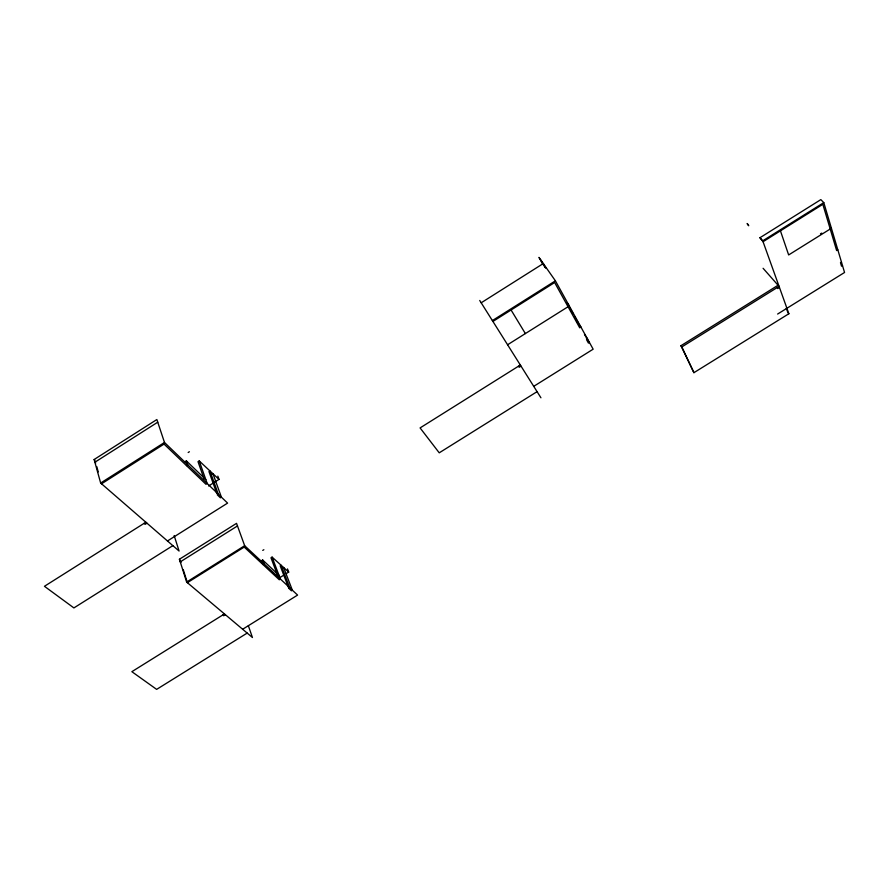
<?xml version="1.0" encoding="UTF-8"?>
<svg xmlns="http://www.w3.org/2000/svg" width="889" height="889" viewBox="0 0 889 889"><rect width="100%" height="100%" fill="white"/><g stroke="black" fill="none" stroke-linecap="round" stroke-linejoin="round"><path stroke-width="1.33" d="M174.166 535.556L179.078 551.036L100.657 483.027L94.134 459.513L156.864 419.541L164.487 442.466L227.595 503.107L167.476 540.968M157.753 422.186L94.89 462.224L95.756 462.947M100.657 483.027L164.487 442.466M101.546 483.805L164.043 444.089L205.959 484.283L207.193 483.505L199.225 460.924L198.014 461.691L204.148 479.138M188.168 452.512L189.39 451.734M185.123 461.669L186.379 460.88L205.815 479.604M186.468 465.592L187.723 464.803L186.379 460.88M481.193 302.793L543.29 263.544L545.913 268.334M212.004 474.415L212.993 473.793L221.394 497.151L220.383 497.796L217.249 494.784L218.272 494.151L209.96 470.959L208.971 471.592L216.794 493.495M145.874 522.232L44.45 586.296L73.898 607.92L172.866 545.635M146.963 523.177L145.129 524.332L144.04 523.388M208.571 485.983L219.005 479.393L217.827 476.137M492.362 320.585L555.403 280.824L538.978 257.388L542.979 264.6M492.917 321.451L554.647 282.524L579.706 327.808L580.928 327.052L579.372 324.818M507.575 344.765L569.282 305.96L566.938 302.604L573.416 314.328M248.364 625.756L252.443 637.513L186.634 582.062L179.422 559.248L236.541 523.354L244.664 545.702L297.593 595.085L242.653 629.256M237.485 525.944L180.256 561.881L180.978 562.459L179.422 559.248M520.332 365.046L420.086 427.92L439.233 452.823L537.078 391.66M521.01 366.124L519.198 367.257L518.531 366.19M186.634 582.062L244.664 545.702M837.816 249.82L836.638 250.554L822.836 204.314L763.062 241.708L759.951 237.73L820.825 199.625L823.792 202.625L844.55 272.478L777.619 314.05M262.744 550.402L263.855 549.702M778.064 285.247L680.93 345.721L693.92 372.68L788.876 313.739L762.74 240.819L823.792 202.625M533.733 386.348L593.152 349.188L555.403 280.824M277.857 575.972L278.968 575.272L262.666 560.003L261.522 560.715L262.466 563.259M286.347 573.549L288.692 572.083L272.09 557.114L270.978 557.814L277.357 574.672M262.933 564.526L264.077 563.815L262.666 560.003M282.735 568.104L283.647 567.526L292.359 590.207L291.436 590.785L288.803 588.329L280.191 565.804L281.102 565.237L289.725 587.751L288.803 588.329M820.514 233.729L821.792 233.118M831.415 228.262L788.654 254.943L780.442 230.84M279.29 577.95L283.991 575.016M224.461 613.932L131.861 671.684L156.642 689.375L247.186 633.079M225.373 614.699L223.706 615.744L222.795 614.977M693.92 372.68L681.852 346.921L779.075 286.391L763.095 268.289M779.464 287.491L777.719 288.581L777.319 287.48M841.472 262.111L840.494 262.722L841.527 266.189L842.505 265.589M94.134 459.513L95.012 460.291M199.225 460.924L219.005 479.393M759.951 237.73L762.74 240.819M787.876 312.595L788.876 313.739M680.93 345.721L681.852 346.921M576.361 320.484L577.85 322.629M584.473 334.62L587.562 339.065L586.551 339.687L588.429 343.087L589.429 342.454L586.329 337.976M479.727 300.471L540.934 397.794M511.075 309.994L525.366 333.575M540.968 260.221L544.957 267.422M574.716 316.662L578.595 323.696M287.469 568.916L288.692 572.083M272.09 557.114L280.402 579.05L279.279 579.75L244.197 547.079L187.379 582.684L183.312 569.849M786.309 308.227L787.487 311.506M96.768 466.581L98.235 471.881M748.394 224.917L747.127 223.528L748.682 225.773L748.394 224.917"/></g></svg>
